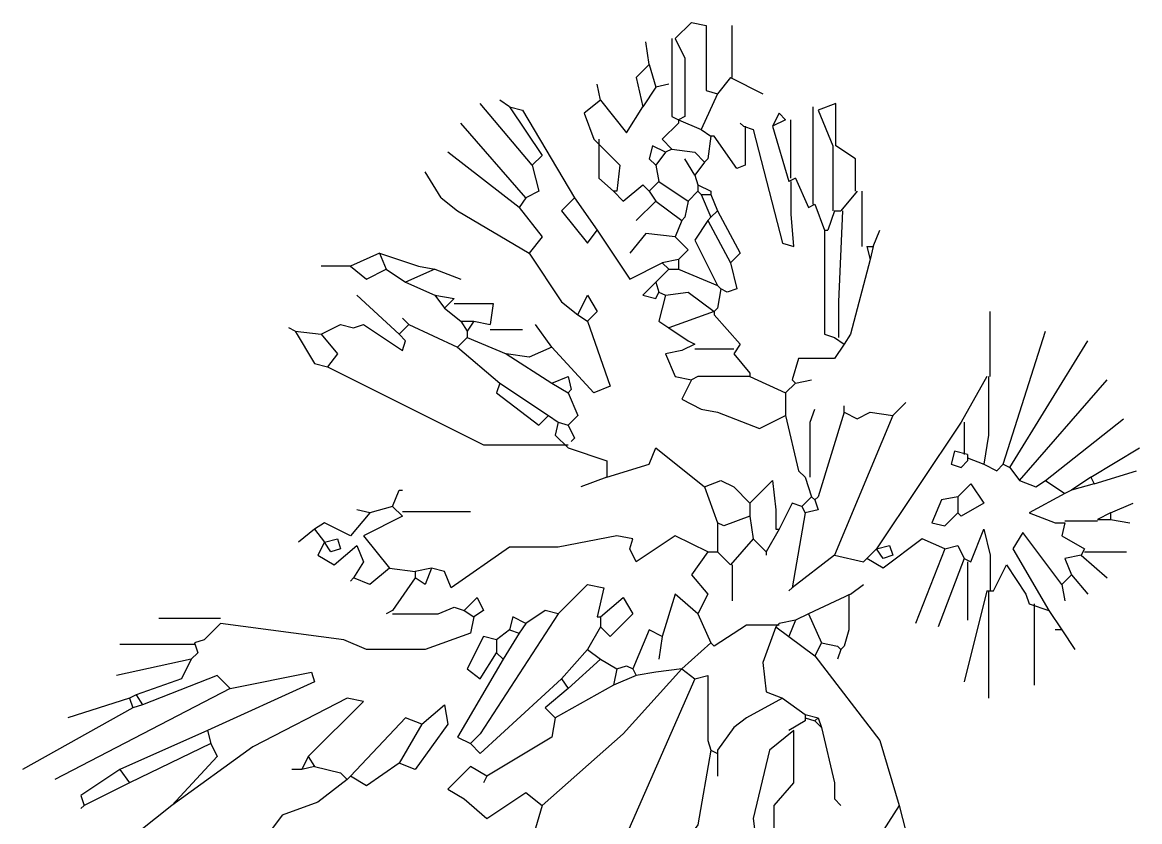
# Model space of a CAD drawing. Header units: millimetres. Extents: x 270 to 375, y 84 to 301.
# Drawn here: x 271.5 to 328.8, y 260.1 to 301.1 of the extents above; entities that cross this region are included whole.
import ezdxf

# ---------------------------------------------------------------- set-up
doc = ezdxf.new("R2010")
doc.units = ezdxf.units.MM

msp = doc.modelspace()

# ---------------------------------------------------------------- linework, layer by layer
at = {"linetype": 'Continuous'}
for points in [[(304.955, 300.235), (305.788, 301.068), (306.537, 300.902), (306.537, 297.568), (307.122, 297.402)], [(307.871, 298.235), (307.871, 300.902)], [(303.622, 298.902), (303.455, 300.069)], [(304.787, 300.235), (304.787, 297.902)], [(304.955, 300.235), (305.454, 299.236), (305.454, 296.236), (305.121, 296.068)], [(303.622, 298.902), (302.955, 298.235), (303.287, 296.735)], [(303.622, 298.902), (303.954, 297.736)], [(307.787, 298.235), (307.122, 297.402)], [(307.787, 298.235), (309.455, 297.402)], [(301.121, 297.069), (300.954, 297.902)], [(303.954, 297.736), (303.287, 296.735)], [(304.621, 297.902), (303.954, 297.736)], [(304.787, 297.902), (304.787, 296.236), (305.121, 296.068)], [(296.454, 296.735), (295.954, 297.069)], [(301.121, 297.069), (300.287, 296.402), (300.788, 295.069)], [(301.121, 297.069), (302.454, 295.401), (303.287, 296.735)], [(307.122, 297.402), (306.287, 295.569)], [(297.622, 293.735), (294.955, 296.901)], [(296.454, 296.735), (297.121, 296.568), (299.789, 292.069)], [(296.454, 296.735), (298.121, 294.235), (297.622, 293.735)], [(312.038, 291.735), (312.038, 296.735)], [(314.205, 292.401), (314.205, 294.069), (313.204, 294.734), (313.204, 296.901), (312.289, 296.568), (313.038, 294.734), (313.038, 291.402)], [(297.288, 292.069), (293.955, 295.902)], [(305.121, 295.902), (304.288, 295.069), (304.787, 294.568)], [(305.121, 296.068), (305.121, 295.902)], [(305.121, 296.068), (306.287, 295.569)], [(308.454, 295.735), (308.288, 295.902)], [(310.621, 296.068), (310.288, 296.402), (309.954, 295.735)], [(310.621, 296.068), (309.954, 295.735)], [(310.871, 296.068), (310.871, 293.068)], [(306.287, 295.569), (306.788, 295.235)], [(308.538, 295.735), (308.538, 293.735), (308.121, 293.569), (306.954, 295.235), (306.788, 295.235)], [(308.454, 295.735), (308.954, 295.569), (310.454, 289.736), (311.037, 289.568), (310.912, 291.236), (310.912, 292.902)], [(309.954, 295.735), (310.789, 292.902)], [(300.788, 295.069), (302.122, 293.735), (301.955, 292.401), (301.787, 292.401)], [(301.038, 295.069), (301.038, 293.068), (301.787, 292.401)], [(304.455, 294.402), (303.788, 294.734), (303.622, 294.069), (303.954, 293.735)], [(306.788, 295.235), (306.621, 294.069), (306.455, 293.901)], [(296.955, 291.568), (293.288, 294.402)], [(304.455, 294.402), (303.954, 293.735)], [(304.787, 294.568), (304.455, 294.402)], [(304.787, 294.568), (305.955, 294.402), (306.455, 293.901)], [(297.622, 293.735), (297.954, 292.401), (297.288, 292.069)], [(303.954, 293.735), (304.12, 292.902)], [(305.955, 293.234), (305.454, 294.069)], [(306.455, 293.901), (305.955, 293.234)], [(292.954, 292.069), (292.121, 293.402)], [(305.955, 293.234), (306.121, 292.735)], [(311.121, 293.068), (310.789, 292.902)], [(311.121, 293.068), (311.788, 291.568), (312.121, 291.735)], [(301.787, 292.401), (302.288, 291.902), (303.287, 292.735), (303.622, 292.401)], [(304.12, 292.902), (303.622, 292.401)], [(303.622, 292.401), (303.954, 291.902)], [(304.12, 292.902), (305.622, 291.902)], [(306.121, 292.401), (305.622, 291.902)], [(306.121, 292.735), (306.788, 292.401), (306.788, 292.235)], [(306.121, 292.735), (306.121, 292.401)], [(306.121, 292.401), (306.287, 292.235)], [(314.287, 292.401), (313.454, 291.402)], [(314.538, 292.401), (314.538, 289.568)], [(292.954, 292.069), (293.787, 291.402)], [(292.954, 292.069), (293.787, 291.402)], [(297.288, 292.069), (296.955, 291.568)], [(299.789, 292.069), (299.122, 291.402), (300.454, 289.736), (300.954, 290.402)], [(299.789, 292.069), (300.954, 290.402)], [(303.954, 291.902), (302.955, 290.901)], [(303.954, 291.902), (305.288, 290.901)], [(305.622, 291.902), (305.454, 291.069), (305.288, 290.901)], [(306.287, 292.235), (306.788, 292.235)], [(306.287, 292.235), (306.788, 291.069)], [(306.788, 292.235), (307.122, 291.402)], [(293.787, 291.402), (297.454, 289.235)], [(296.955, 291.568), (298.121, 290.068), (297.454, 289.235)], [(307.122, 291.402), (306.788, 291.069)], [(307.122, 291.402), (308.288, 289.235), (307.787, 288.735)], [(312.121, 291.735), (312.621, 290.402), (312.787, 290.402)], [(313.122, 291.402), (312.787, 290.402)], [(313.122, 291.402), (313.454, 291.402)], [(313.538, 291.402), (313.329, 286.736), (313.329, 284.902)], [(305.288, 290.901), (304.955, 290.068)], [(306.621, 290.901), (305.955, 289.902), (307.122, 287.569)], [(306.788, 291.069), (306.621, 290.901)], [(306.621, 290.901), (307.787, 288.735)], [(300.954, 290.402), (302.621, 287.901), (304.288, 288.735)], [(304.955, 290.068), (303.455, 290.235), (302.621, 289.235)], [(312.621, 290.402), (312.621, 285.068), (313.122, 284.902)], [(315.121, 289.568), (315.455, 290.402)], [(304.955, 290.068), (305.622, 289.401), (305.121, 288.902)], [(314.788, 289.568), (315.121, 289.568)], [(314.788, 289.568), (314.954, 288.902)], [(315.121, 289.568), (314.954, 288.902)], [(289.788, 289.235), (288.288, 288.568)], [(289.788, 289.235), (291.788, 288.568), (292.621, 288.402)], [(289.788, 289.235), (290.121, 288.402)], [(297.454, 289.235), (299.122, 286.736), (299.955, 286.069)], [(288.288, 288.568), (286.788, 288.568)], [(288.288, 288.568), (289.121, 287.901), (290.121, 288.402)], [(290.121, 288.402), (291.122, 287.735)], [(292.621, 288.402), (291.122, 287.735)], [(292.621, 288.402), (293.955, 287.901)], [(304.621, 288.402), (303.954, 287.735)], [(305.121, 288.902), (304.288, 288.735)], [(304.288, 288.735), (304.621, 288.402)], [(304.621, 288.402), (305.121, 288.402)], [(305.121, 288.902), (305.121, 288.402)], [(305.121, 288.402), (307.122, 287.569)], [(307.787, 288.735), (308.121, 287.403), (307.621, 287.235), (307.288, 287.403)], [(314.954, 288.902), (313.955, 285.068), (313.621, 284.569)], [(291.122, 287.735), (292.621, 287.068)], [(303.954, 287.735), (303.287, 287.068), (303.954, 286.902), (304.12, 287.235)], [(303.954, 287.735), (304.12, 287.235)], [(307.288, 287.403), (307.122, 286.402), (306.954, 286.235)], [(307.122, 287.569), (307.288, 287.403)], [(290.787, 285.068), (288.621, 287.068)], [(292.621, 287.068), (293.621, 286.902)], [(292.621, 287.068), (293.122, 286.402)], [(293.621, 286.902), (293.122, 286.402)], [(299.955, 286.069), (300.454, 287.068), (300.954, 286.235), (300.454, 285.735)], [(304.12, 287.235), (304.455, 287.068)], [(304.455, 287.068), (304.12, 285.735), (304.621, 285.402)], [(304.455, 287.068), (305.622, 287.235), (306.954, 286.235)], [(293.122, 286.402), (293.955, 285.735)], [(293.621, 286.652), (295.621, 286.652), (295.455, 285.568)], [(306.954, 286.235), (304.621, 285.402)], [(306.954, 286.235), (306.954, 286.069)], [(321.122, 282.901), (321.122, 286.235)], [(286.788, 285.068), (287.787, 285.568), (288.454, 285.402), (288.955, 285.568), (290.955, 284.235), (291.122, 284.735), (290.787, 285.068)], [(291.288, 285.568), (290.787, 285.068)], [(291.288, 285.568), (290.955, 285.901)], [(291.288, 285.568), (293.787, 284.401)], [(293.955, 285.735), (294.622, 285.735)], [(293.955, 285.735), (294.288, 285.236)], [(294.622, 285.735), (294.288, 285.236)], [(294.622, 285.735), (295.455, 285.568)], [(298.621, 284.401), (297.788, 285.568)], [(300.454, 285.735), (301.621, 282.402), (300.788, 282.068), (298.621, 284.401)], [(299.955, 286.069), (300.454, 285.735)], [(306.954, 286.069), (308.288, 284.569), (307.955, 284.068)], [(285.454, 285.236), (285.122, 285.402)], [(285.454, 285.236), (286.788, 285.068)], [(285.454, 285.236), (286.454, 283.568), (287.121, 283.402)], [(286.788, 285.068), (287.621, 284.068), (287.121, 283.402)], [(294.288, 285.236), (294.288, 284.902)], [(295.455, 285.318), (297.121, 285.318)], [(304.621, 285.402), (305.622, 284.735), (305.955, 284.569)], [(321.787, 278.401), (323.954, 285.236)], [(294.288, 284.902), (293.787, 284.401)], [(293.787, 284.401), (295.954, 282.569)], [(294.288, 284.902), (296.288, 284.068)], [(298.621, 284.401), (297.454, 283.902), (296.288, 284.068)], [(305.955, 284.569), (305.288, 284.235), (304.455, 284.068), (304.955, 282.901), (305.788, 282.735)], [(313.621, 284.569), (313.122, 283.818), (311.288, 283.818), (310.955, 282.735), (311.121, 282.569)], [(313.122, 284.902), (313.621, 284.569)], [(322.121, 278.235), (326.121, 284.735)], [(296.288, 284.068), (298.621, 282.569)], [(305.955, 284.319), (307.955, 284.319)], [(307.955, 284.068), (308.788, 283.069), (308.788, 282.901)], [(287.121, 283.402), (295.121, 279.402), (299.454, 279.402)], [(298.621, 282.569), (299.454, 282.901), (299.621, 282.234), (299.454, 282.068)], [(305.788, 282.735), (305.288, 281.735), (306.287, 281.235), (307.122, 281.069), (309.287, 280.235), (310.621, 280.902)], [(308.788, 282.901), (306.121, 282.901), (305.788, 282.735)], [(308.788, 282.901), (310.621, 282.068)], [(311.121, 282.569), (311.954, 282.735)], [(320.954, 282.901), (319.622, 280.568)], [(321.038, 282.901), (321.038, 279.901), (320.788, 278.401)], [(322.622, 277.568), (327.122, 282.735)], [(295.954, 282.569), (295.788, 282.068), (297.954, 280.402), (298.455, 280.902)], [(295.954, 282.569), (298.455, 280.902)], [(298.621, 282.569), (299.454, 282.068)], [(311.121, 282.569), (310.621, 282.068)], [(299.454, 282.068), (299.955, 280.902), (299.454, 280.402)], [(310.621, 282.068), (310.621, 280.902)], [(316.122, 280.902), (316.788, 281.569)], [(311.872, 277.735), (311.872, 280.568), (312.121, 281.235)], [(313.621, 281.069), (312.289, 276.735), (312.121, 276.569)], [(313.621, 281.069), (313.621, 281.401)], [(313.621, 281.069), (314.287, 280.734), (314.954, 281.069), (316.122, 280.902)], [(298.455, 280.902), (298.954, 280.568)], [(298.954, 280.568), (298.788, 279.901), (299.454, 279.235)], [(298.954, 280.568), (299.454, 280.402)], [(299.454, 280.402), (299.789, 279.735), (299.621, 279.569)], [(310.621, 280.902), (311.288, 278.069), (311.622, 277.735)], [(316.122, 280.902), (313.122, 273.735)], [(319.622, 280.568), (315.288, 274.068)], [(319.788, 280.568), (319.788, 278.902)], [(323.954, 277.568), (327.955, 280.734)], [(299.454, 279.235), (301.455, 278.569), (301.455, 277.735)], [(301.455, 277.735), (303.622, 278.401), (303.954, 279.235), (306.455, 277.236)], [(326.288, 277.735), (328.788, 279.235)], [(319.955, 278.902), (319.288, 279.068), (319.121, 278.401), (319.622, 278.235), (319.955, 278.569)], [(319.955, 278.902), (319.955, 278.736)], [(319.955, 278.736), (319.955, 278.569)], [(319.955, 278.736), (320.788, 278.401)], [(320.788, 278.401), (321.454, 278.069), (321.787, 278.401)], [(321.787, 278.401), (322.121, 278.235)], [(322.121, 278.235), (322.622, 277.568)], [(326.455, 277.402), (328.622, 278.069)], [(301.455, 277.735), (300.121, 277.236)], [(306.455, 277.236), (307.288, 277.568), (307.955, 277.236), (308.788, 276.402)], [(308.788, 276.402), (309.954, 277.568), (310.122, 276.068), (310.122, 275.069), (310.288, 275.069)], [(311.622, 277.735), (311.954, 276.735)], [(322.622, 277.568), (323.455, 277.236), (323.954, 277.568)], [(323.954, 277.568), (324.955, 276.901)], [(326.288, 277.735), (325.287, 277.068)], [(326.288, 277.735), (326.455, 277.402)], [(290.455, 276.235), (290.787, 277.068), (290.955, 277.068)], [(306.455, 277.236), (307.122, 275.401)], [(319.454, 276.735), (320.121, 277.402), (320.788, 276.402), (319.622, 275.736), (319.454, 275.902)], [(325.287, 277.068), (324.955, 276.901)], [(326.455, 277.402), (325.287, 277.068)], [(308.788, 276.402), (308.788, 275.736)], [(311.454, 276.235), (310.955, 276.402), (310.288, 275.069)], [(311.954, 276.735), (311.454, 276.235)], [(312.121, 276.569), (312.289, 276.068), (311.622, 275.902)], [(311.954, 276.735), (312.121, 276.569)], [(319.454, 276.735), (318.621, 276.569), (318.122, 275.401), (318.787, 275.235), (319.454, 275.902)], [(319.454, 276.735), (319.454, 275.902)], [(324.955, 276.901), (323.121, 275.902), (324.454, 275.401), (324.955, 275.401)], [(327.288, 275.902), (328.455, 276.402)], [(289.287, 275.902), (288.288, 274.735), (286.954, 275.401), (286.454, 275.069)], [(289.287, 275.902), (288.621, 276.068)], [(290.455, 276.235), (289.287, 275.902)], [(290.455, 276.235), (290.955, 275.736)], [(290.955, 275.984), (294.454, 275.984)], [(311.622, 275.902), (310.955, 272.069)], [(311.454, 276.235), (311.622, 275.902)], [(327.288, 275.902), (326.621, 275.568)], [(327.288, 275.902), (327.288, 275.568)], [(290.955, 275.736), (288.955, 274.735), (290.288, 273.068)], [(308.788, 275.736), (307.455, 275.235), (307.122, 275.401)], [(307.122, 275.401), (307.122, 273.902)], [(308.788, 275.736), (308.954, 274.568)], [(324.955, 275.401), (324.789, 274.735), (325.954, 274.068)], [(326.621, 275.485), (324.955, 275.485)], [(326.621, 275.568), (327.288, 275.568)], [(327.288, 275.568), (328.287, 275.401)], [(286.454, 275.069), (285.621, 274.402)], [(286.454, 275.069), (286.954, 274.402)], [(306.621, 273.902), (304.955, 274.735), (302.955, 273.401), (302.621, 274.068), (302.788, 274.568), (301.955, 274.735), (298.954, 274.152), (296.454, 274.152), (293.455, 272.069), (293.122, 272.902), (292.455, 273.068)], [(310.288, 275.069), (309.621, 273.902)], [(320.121, 273.401), (320.788, 275.069), (321.122, 273.735), (321.122, 271.901)], [(324.789, 272.235), (322.788, 274.903), (322.288, 274.068), (324.122, 270.902)], [(286.954, 274.402), (286.622, 273.735), (287.455, 273.235), (288.621, 274.236), (288.955, 273.401), (288.454, 272.568)], [(286.954, 274.402), (287.621, 274.568), (287.787, 274.068), (287.289, 273.902), (286.954, 274.402)], [(308.954, 274.568), (307.787, 273.235)], [(308.954, 274.568), (309.621, 273.902)], [(318.787, 274.068), (317.621, 274.568), (315.621, 273.068), (314.788, 273.569)], [(315.288, 274.068), (314.788, 273.569)], [(315.288, 274.068), (315.955, 274.236), (316.122, 273.735), (315.621, 273.569), (315.288, 274.068)], [(318.787, 274.068), (317.287, 270.235)], [(318.787, 274.068), (319.454, 274.236), (319.788, 273.569)], [(325.954, 274.068), (325.788, 273.735)], [(306.621, 273.902), (305.788, 272.736), (306.621, 271.735), (306.121, 270.735)], [(306.621, 273.902), (307.122, 273.902)], [(307.122, 273.902), (307.787, 273.235)], [(309.621, 273.902), (309.621, 273.735)], [(313.122, 273.735), (310.955, 272.069)], [(313.122, 273.735), (314.622, 273.401), (314.788, 273.569)], [(319.788, 273.569), (318.455, 270.069)], [(319.788, 273.569), (320.121, 273.401)], [(325.788, 273.735), (324.955, 273.569), (325.287, 272.736)], [(325.788, 273.735), (327.122, 272.568)], [(325.954, 273.902), (328.121, 273.902)], [(290.288, 273.068), (289.287, 272.235), (288.454, 272.568)], [(290.288, 273.068), (291.62, 272.902)], [(292.455, 273.068), (291.62, 272.902)], [(292.455, 273.068), (292.121, 272.235), (291.62, 272.568)], [(307.871, 273.235), (307.871, 271.402)], [(319.955, 273.401), (319.955, 270.401)], [(321.288, 271.901), (321.955, 273.235), (322.954, 271.735), (323.121, 271.236)], [(288.454, 272.568), (288.288, 272.402)], [(291.62, 272.568), (290.455, 270.902)], [(291.62, 272.902), (291.62, 272.568)], [(325.287, 272.736), (324.789, 272.235)], [(325.287, 272.736), (326.121, 271.735)], [(298.954, 270.735), (300.454, 272.235), (301.288, 272.069), (300.954, 270.569), (301.121, 270.569)], [(310.955, 272.069), (310.789, 271.901)], [(313.955, 271.735), (314.622, 272.235)], [(320.954, 271.901), (319.788, 267.235)], [(320.954, 271.901), (321.288, 271.901)], [(321.038, 271.901), (321.038, 266.402)], [(324.789, 272.235), (324.955, 271.402)], [(294.121, 270.902), (294.788, 271.568), (295.121, 270.902), (294.622, 270.569)], [(301.121, 270.569), (302.288, 271.568), (302.788, 270.735), (301.621, 269.568), (301.121, 270.069)], [(306.121, 270.735), (304.955, 271.735), (304.288, 269.568)], [(313.955, 271.735), (311.788, 270.735)], [(313.871, 271.735), (313.871, 269.902), (313.621, 269.069), (313.454, 268.901)], [(323.121, 271.236), (324.122, 270.902)], [(323.371, 271.236), (323.371, 267.069)], [(290.455, 270.902), (290.121, 270.735)], [(290.455, 270.735), (292.788, 270.735), (293.621, 271.068), (294.121, 270.902)], [(294.121, 270.902), (294.622, 270.569)], [(298.954, 270.735), (294.955, 264.568), (294.454, 264.069)], [(298.954, 270.735), (298.289, 270.902), (297.288, 270.235)], [(306.121, 270.735), (306.788, 269.235)], [(311.788, 270.735), (311.121, 270.401)], [(311.788, 270.735), (312.455, 269.235)], [(324.122, 270.902), (324.789, 269.902)], [(281.621, 270.485), (278.455, 270.485)], [(281.621, 270.235), (280.788, 269.402), (280.288, 269.235)], [(294.622, 270.569), (294.454, 269.734), (292.121, 268.901), (289.121, 268.901), (287.954, 269.402), (281.621, 270.235)], [(297.288, 270.235), (296.621, 270.569), (296.454, 269.902)], [(297.288, 270.235), (296.955, 269.734)], [(301.121, 270.069), (300.454, 268.901)], [(301.121, 270.569), (301.121, 270.069)], [(310.288, 270.152), (308.622, 270.152), (306.954, 269.069), (306.788, 269.235)], [(310.122, 270.069), (309.455, 268.234), (309.621, 266.735), (310.454, 266.402)], [(310.288, 270.235), (310.122, 270.069)], [(310.122, 270.069), (310.789, 269.568)], [(311.121, 270.401), (310.288, 270.235)], [(311.121, 270.401), (310.789, 269.568)], [(295.788, 269.402), (295.121, 269.568), (294.288, 267.902), (294.955, 267.401), (295.788, 268.735)], [(296.454, 269.902), (295.788, 269.402)], [(296.955, 269.734), (296.122, 268.402)], [(296.454, 269.902), (296.955, 269.734)], [(304.288, 269.568), (303.622, 269.902), (302.788, 267.902)], [(304.288, 269.568), (304.12, 268.402)], [(310.789, 269.568), (312.121, 268.569)], [(324.789, 269.902), (324.454, 269.902)], [(324.789, 269.902), (325.454, 268.901)], [(280.288, 269.151), (276.455, 269.151)], [(280.288, 269.235), (280.454, 268.735), (280.121, 268.402)], [(295.788, 269.402), (295.788, 268.735)], [(300.454, 268.901), (299.122, 267.401)], [(300.454, 268.901), (301.121, 268.402)], [(306.788, 269.235), (305.288, 267.902)], [(312.455, 269.235), (312.121, 268.569)], [(312.455, 269.235), (313.288, 269.069), (313.454, 268.901)], [(313.454, 268.901), (313.288, 268.402)], [(280.121, 268.402), (276.288, 267.569)], [(280.121, 268.402), (279.621, 267.401), (277.288, 266.568)], [(296.122, 268.402), (293.787, 264.401), (294.454, 264.069)], [(295.788, 268.735), (296.122, 268.402)], [(301.121, 268.402), (299.454, 266.902)], [(301.121, 268.402), (301.955, 267.902)], [(312.121, 268.569), (315.455, 264.235), (316.454, 260.901)], [(305.288, 267.902), (302.288, 264.568), (298.121, 260.901)], [(301.955, 267.902), (301.787, 267.069)], [(301.955, 267.902), (302.454, 268.068), (302.788, 267.902)], [(302.788, 267.902), (302.955, 267.569)], [(305.288, 267.902), (303.954, 267.735), (302.955, 267.569)], [(305.288, 267.902), (305.955, 267.401)], [(282.122, 266.902), (281.455, 267.569), (277.621, 266.069)], [(282.122, 266.902), (286.288, 267.735), (286.454, 267.235), (280.955, 264.736)], [(299.122, 267.401), (294.955, 263.568), (294.454, 264.069)], [(299.122, 267.401), (299.454, 266.902)], [(302.955, 267.569), (301.787, 267.069)], [(305.955, 267.401), (302.454, 259.401)], [(305.955, 267.401), (306.621, 267.569), (306.621, 264.235), (306.788, 263.735)], [(282.122, 266.902), (273.121, 262.235)], [(299.454, 266.902), (298.289, 265.901), (298.788, 265.402)], [(301.787, 267.069), (298.788, 265.402)], [(276.955, 266.402), (273.788, 265.402)], [(277.288, 266.568), (276.955, 266.402)], [(276.955, 266.402), (277.122, 265.901)], [(277.621, 266.069), (277.122, 265.901)], [(277.288, 266.568), (277.621, 266.069)], [(286.121, 263.402), (288.955, 266.236), (288.122, 266.402), (283.288, 263.902), (279.12, 260.901)], [(291.955, 265.068), (293.122, 266.069), (293.288, 265.068), (291.62, 262.735), (290.787, 263.068)], [(310.454, 266.402), (308.622, 265.402), (307.955, 264.902), (307.122, 263.735), (307.122, 263.568)], [(310.454, 266.402), (311.622, 265.569)], [(277.122, 265.901), (271.454, 262.735)], [(311.622, 265.569), (312.289, 265.402)], [(311.622, 265.569), (311.622, 265.402)], [(291.955, 265.068), (291.122, 265.402), (288.288, 262.403)], [(291.955, 265.068), (290.787, 263.068)], [(298.788, 265.402), (298.621, 264.401), (295.287, 262.403)], [(311.622, 265.235), (310.789, 264.736)], [(311.622, 265.402), (311.622, 265.235)], [(311.622, 265.402), (312.121, 265.235)], [(312.289, 265.402), (312.121, 265.235)], [(312.121, 265.235), (312.455, 264.902)], [(312.289, 265.402), (312.455, 264.902)], [(312.455, 264.902), (313.122, 262.068)], [(280.955, 264.736), (276.455, 262.735)], [(280.955, 264.736), (281.121, 264.069)], [(311.037, 264.736), (309.788, 263.735), (308.954, 260.236), (309.121, 258.902), (308.954, 257.402), (310.038, 258.069), (310.038, 260.901), (311.037, 262.068), (311.037, 264.736)], [(281.121, 264.069), (276.955, 262.068)], [(281.121, 264.069), (281.455, 263.402), (279.12, 260.901)], [(306.788, 263.735), (306.121, 259.902), (305.622, 259.235)], [(306.788, 263.735), (307.122, 263.568)], [(286.121, 263.402), (285.789, 262.735)], [(286.121, 263.402), (286.454, 262.901)], [(307.122, 263.568), (307.122, 262.403)], [(276.455, 262.735), (274.454, 261.402), (274.621, 260.901)], [(276.455, 262.735), (276.955, 262.068)], [(285.789, 262.735), (285.288, 262.735)], [(286.454, 262.901), (285.789, 262.735)], [(286.454, 262.901), (287.787, 262.569), (288.122, 262.235)], [(290.787, 263.068), (289.121, 261.902), (288.288, 262.403)], [(295.287, 262.403), (294.454, 262.901), (293.288, 261.736), (294.121, 261.235), (295.287, 260.236), (297.288, 261.568), (298.121, 260.901)], [(276.955, 262.068), (274.621, 260.901)], [(288.122, 262.235), (286.622, 261.069), (284.788, 260.402), (284.287, 259.735)], [(288.288, 262.403), (288.122, 262.235)], [(295.287, 262.403), (295.121, 262.068)], [(313.122, 262.068), (313.122, 261.235)], [(313.122, 262.068), (313.122, 261.235)], [(274.621, 260.901), (274.454, 260.735)], [(279.12, 260.901), (277.454, 259.569)], [(298.121, 260.901), (297.788, 259.735), (298.954, 259.401), (299.288, 259.569)], [(313.122, 261.235), (313.454, 260.901)], [(316.454, 260.901), (314.954, 258.568), (315.787, 257.569)], [(316.454, 260.901), (316.788, 259.569), (319.622, 254.235), (320.455, 252.236)]]:
    msp.add_lwpolyline(points, dxfattribs=at)

doc.saveas('drawing.dxf')
